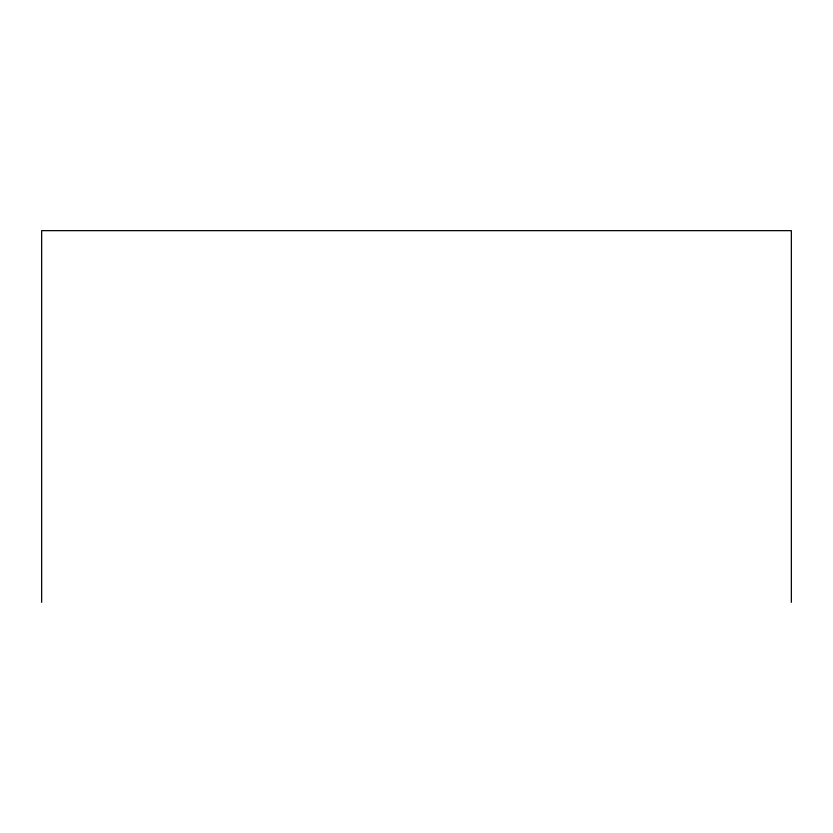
<?xml version="1.0" encoding="UTF-8"?>
<svg xmlns="http://www.w3.org/2000/svg" width="833" height="833" viewBox="0 0 833 833"><rect width="100%" height="100%" fill="white"/><g stroke="black" fill="none" stroke-linecap="round" stroke-linejoin="round"><path stroke-width="1.25" d="M791.35 602.353L791.35 230.647L41.65 230.647L41.65 602.353"/></g></svg>
